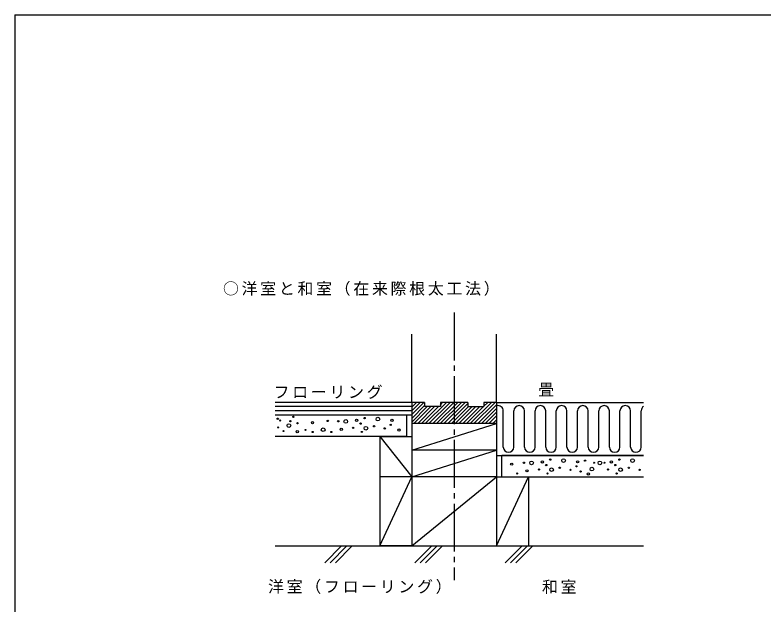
# Model space of a CAD drawing. Units: millimetres on the paper, with parts at other scales. Extents: x -138 to 137, y -97 to 95.
# Drawn here: x -137.5 to 3.4, y -15.9 to 95 of the extents above; entities that cross this region are included whole.
import ezdxf
from ezdxf.enums import TextEntityAlignment as Align

# ---------------------------------------------------------------- set-up
doc = ezdxf.new("R2010")
doc.units = ezdxf.units.MM
doc.linetypes.add('CHAIN2', pattern=[12, 9, -1, 1, -1])
for name, color, linetype in [('1-0_中心線', 7, 'CHAIN2'), ('1-2_太線１', 7, 'Continuous'), ('F-3_太線２', 7, 'Continuous')]:
    doc.layers.add(name, color=color, linetype=linetype)
doc.styles.add('ＭＳ ゴシック', font='')
doc.styles.get('ＭＳ ゴシック').set_extended_font_data('MS Gothic')

msp = doc.modelspace()

# ---------------------------------------------------------------- linework, layer by layer
at = {"layer": '1-0_中心線'}
msp.add_line((-54.764, 39.015), (-54.764, -11.385), dxfattribs=at)
at = {"layer": '1-2_太線１'}
for p, q in [((-62.764, 22.094), (-62.764, 34.924)), ((-46.764, 22.094), (-46.764, 34.924)), ((-62.764, 22.094), (-88.485, 22.094)), ((-62.764, 21.294), (-88.485, 21.294)), ((-62.764, 22.094), (-62.764, 19.694)), ((-62.764, 22.094), (-62.764, -4.906)), ((-60.364, 22.094), (-62.764, 22.094)), ((-62.764, 21.92), (-62.59, 22.094)), ((-62.764, 21.213), (-61.883, 22.094)), ((-62.764, 20.506), (-61.176, 22.094)), ((-62.764, 19.799), (-60.469, 22.094)), ((-62.764, 19.092), (-60.364, 21.492)), ((-62.764, 18.385), (-59.855, 21.294)), ((-62.348, 18.094), (-59.148, 21.294)), ((-61.641, 18.094), (-58.441, 21.294)), ((-60.934, 18.094), (-57.734, 21.294)), ((-60.364, 22.094), (-60.364, 21.294)), ((-57.364, 21.294), (-60.364, 21.294)), ((-60.226, 18.094), (-56.226, 22.094)), ((-59.519, 18.094), (-55.519, 22.094)), ((-58.812, 18.094), (-54.812, 22.094)), ((-58.105, 18.094), (-54.105, 22.094)), ((-57.398, 18.094), (-53.398, 22.094)), ((-52.164, 22.094), (-57.364, 22.094)), ((-57.364, 22.094), (-57.364, 21.294)), ((-57.364, 21.664), (-56.934, 22.094)), ((-56.691, 18.094), (-52.691, 22.094)), ((-55.984, 18.094), (-52.164, 21.914)), ((-55.277, 18.094), (-52.077, 21.294)), ((-54.57, 18.094), (-51.37, 21.294)), ((-53.863, 18.094), (-50.663, 21.294)), ((-53.155, 18.094), (-49.955, 21.294)), ((-52.448, 18.094), (-49.248, 21.294)), ((-51.741, 18.094), (-47.741, 22.094)), ((-51.034, 18.094), (-47.034, 22.094)), ((-50.327, 18.094), (-46.764, 21.657)), ((-49.164, 22.085), (-49.155, 22.094)), ((-49.164, 21.378), (-48.448, 22.094)), ((-46.764, 22.094), (-19.058, 22.094)), ((-46.764, 22.094), (-46.764, 12.094)), ((-46.764, 22.094), (-46.764, -4.906)), ((-62.764, 20.494), (-88.485, 20.494)), ((-49.62, 18.094), (-46.764, 20.95)), ((-48.913, 18.094), (-46.764, 20.243)), ((-45.516, 13.694), (-45.516, 20.494)), ((-43.516, 13.694), (-43.516, 20.494)), ((-41.516, 13.694), (-41.516, 20.494)), ((-39.516, 13.694), (-39.516, 20.494)), ((-37.516, 13.694), (-37.516, 20.494)), ((-35.516, 13.694), (-35.516, 20.494)), ((-33.516, 13.694), (-33.516, 20.494)), ((-31.516, 13.694), (-31.516, 20.494)), ((-29.516, 13.694), (-29.516, 20.494)), ((-27.516, 13.694), (-27.516, 20.494)), ((-25.516, 13.694), (-25.516, 20.494)), ((-23.516, 13.694), (-23.516, 20.494)), ((-21.516, 13.694), (-21.516, 20.494)), ((-19.516, 13.694), (-19.516, 20.494)), ((-62.764, 19.694), (-88.485, 19.694)), ((-63.764, 19.694), (-88.485, 19.694)), ((-63.764, 19.694), (-63.764, 15.694)), ((-48.206, 18.094), (-46.764, 19.536)), ((-47.499, 18.094), (-46.764, 18.828)), ((-62.764, 13.094), (-46.764, 18.094)), ((-46.764, 18.094), (-62.764, 18.094)), ((-46.791, 18.094), (-46.764, 18.121)), ((-63.764, 15.694), (-88.485, 15.694)), ((-68.764, 15.694), (-62.764, 8.094)), ((-68.764, 15.694), (-68.764, -4.906)), ((-68.764, 15.694), (-62.764, 15.694)), ((-62.764, 15.694), (-62.764, -4.906)), ((-62.764, 8.094), (-46.764, 13.094)), ((-46.764, 13.094), (-62.764, 13.094)), ((-46.764, 12.094), (-19.058, 12.094)), ((-19.058, 12.094), (-45.764, 12.094)), ((-45.764, 8.094), (-45.764, 12.094)), ((-62.764, 8.094), (-68.764, 8.094)), ((-68.764, -4.906), (-62.764, 8.094)), ((-62.764, -4.906), (-46.764, 8.094)), ((-46.764, 8.094), (-62.764, 8.094)), ((-46.764, -4.906), (-40.764, 8.094)), ((-46.764, 8.094), (-40.764, 8.094)), ((-46.764, 8.094), (-46.764, -4.906)), ((-45.764, 8.094), (-19.058, 8.094)), ((-40.764, 8.094), (-40.764, -4.906)), ((-88.485, -4.906), (-19.058, -4.906)), ((-75.97, -4.906), (-79.156, -8.093)), ((-78.156, -8.093), (-74.97, -4.906)), ((-77.156, -8.093), (-73.97, -4.906)), ((-62.764, -4.906), (-68.764, -4.906)), ((-58.963, -4.906), (-62.15, -8.093)), ((-61.15, -8.093), (-57.963, -4.906)), ((-60.15, -8.093), (-56.963, -4.906)), ((-46.764, -4.906), (-40.764, -4.906)), ((-41.956, -4.906), (-45.143, -8.093)), ((-44.143, -8.093), (-40.956, -4.906)), ((-43.143, -8.093), (-39.956, -4.906))]:
    msp.add_line(p, q, dxfattribs=at)
for points in [[(-52.164, 22.094), (-52.164, 21.294), (-49.164, 21.294)], [(-46.764, 22.094), (-49.164, 22.094), (-49.164, 21.294)]]:
    msp.add_lwpolyline(points, dxfattribs=at)
for centre, radius in [((-88.014, 19.025), 0.124), ((-87.552, 18.682), 0.0998), ((-85.638, 18.557), 0.0998), ((-85.05, 19.374), 0.124), ((-81.466, 18.302), 0.214), ((-78.601, 18.599), 0.124), ((-76.618, 18.548), 0.124), ((-75.187, 18.508), 0.346), ((-73.144, 18.709), 0.214), ((-71.65, 19.144), 0.124), ((-69.146, 18.945), 0.346), ((-66.506, 18.715), 0.214), ((-87.928, 17.381), 0.0998), ((-85.902, 17.735), 0.346), ((-84.282, 18.169), 0.114), ((-82.781, 16.91), 0.0998), ((-79.453, 16.96), 0.346), ((-76.038, 17.021), 0.214), ((-73.796, 17.276), 0.124), ((-72.405, 18.111), 0.124), ((-71.411, 17.236), 0.346), ((-69.861, 17.594), 0.124), ((-67.839, 17.204), 0.124), ((-66.728, 17.871), 0.0998), ((-65.172, 16.894), 0.214), ((-86.904, 16.689), 0.0998), ((-84.335, 16.587), 0.214), ((-81.424, 16.523), 0.114), ((-77.909, 16.523), 0.0998), ((-72.166, 16.521), 0.124), ((-36.654, 11.33), 0.124), ((-34.15, 11.132), 0.346), ((-23.639, 11.33), 0.124), ((-21.135, 11.132), 0.346), ((-43.93, 10.463), 0.214), ((-41.622, 10.734), 0.124), ((-40.192, 10.694), 0.346), ((-38.148, 10.895), 0.214), ((-37.409, 10.297), 0.124), ((-34.866, 9.78), 0.124), ((-31.732, 10.057), 0.0998), ((-31.51, 10.902), 0.214), ((-30.088, 11.124), 0.124), ((-28.799, 9.524), 0.346), ((-28.399, 10.724), 0.0998), ((-27.297, 10.694), 0.346), ((-26.454, 10.724), 0.0998), ((-25.134, 10.895), 0.214), ((-24.395, 10.297), 0.124), ((-21.851, 9.78), 0.124), ((-42.913, 8.709), 0.0998), ((-41.042, 9.207), 0.214), ((-38.8, 9.462), 0.124), ((-37.171, 8.707), 0.124), ((-36.416, 9.422), 0.346), ((-32.843, 9.391), 0.124), ((-30.932, 9.079), 0.0998), ((-29.466, 8.635), 0.214), ((-25.786, 9.462), 0.124), ((-24.156, 8.707), 0.124), ((-23.401, 9.422), 0.346), ((-19.829, 9.391), 0.124)]:
    msp.add_circle(centre, radius, dxfattribs=at)
for centre, start, end in [((-46.516, 20.494), 0, 104.38472), ((-42.516, 20.494), 0, 180), ((-38.516, 20.494), 0, 180), ((-34.516, 20.494), 0, 180), ((-30.516, 20.494), 0, 180), ((-26.516, 20.494), 0, 180), ((-22.516, 20.494), 0, 180), ((-18.516, 20.494), 122.83844, 180), ((-44.516, 13.694), 180, 0), ((-40.516, 13.694), 180, 0), ((-36.516, 13.694), 180, 0), ((-32.516, 13.694), 180, 0), ((-28.516, 13.694), 180, 0), ((-24.516, 13.694), 180, 0), ((-20.516, 13.694), 180, 0)]:
    msp.add_arc(centre, 1, start, end, dxfattribs=at)
at = {"layer": 'F-3_太線２', "color": 3}
for q in [(137.467, 95.05), (-137.533, -94.95)]:
    msp.add_line((-137.533, 95.05), q, dxfattribs=at)

# ---------------------------------------------------------------- texts
at = {"layer": '1-0_中心線', "style": 'ＭＳ ゴシック'}
msp.add_text('畳', height=2.199, dxfattribs=at).set_placement((-38.928, 22.74), align=Align.BOTTOM_LEFT)
at = {"layer": '1-0_中心線', "insert": (-98.335, 42.14), "char_height": 2.199, "attachment_point": 7, "rotation": 0.014, "style": 'ＭＳ ゴシック'}
msp.add_mtext('\\T1.17;○洋室と和室（在来際根太工法）', dxfattribs=at)
at = {"layer": '1-0_中心線', "char_height": 2.199, "attachment_point": 7, "style": 'ＭＳ ゴシック'}
for s, insert in [('\\T1.17;フローリング', (-88.803, 22.74)), ('\\T1.17;洋室（フローリング）', (-89.841, -13.973)), ('\\T1.17;和室', (-38.209, -13.973))]:
    msp.add_mtext(s, dxfattribs=dict(at, insert=insert))

doc.saveas('drawing.dxf')
